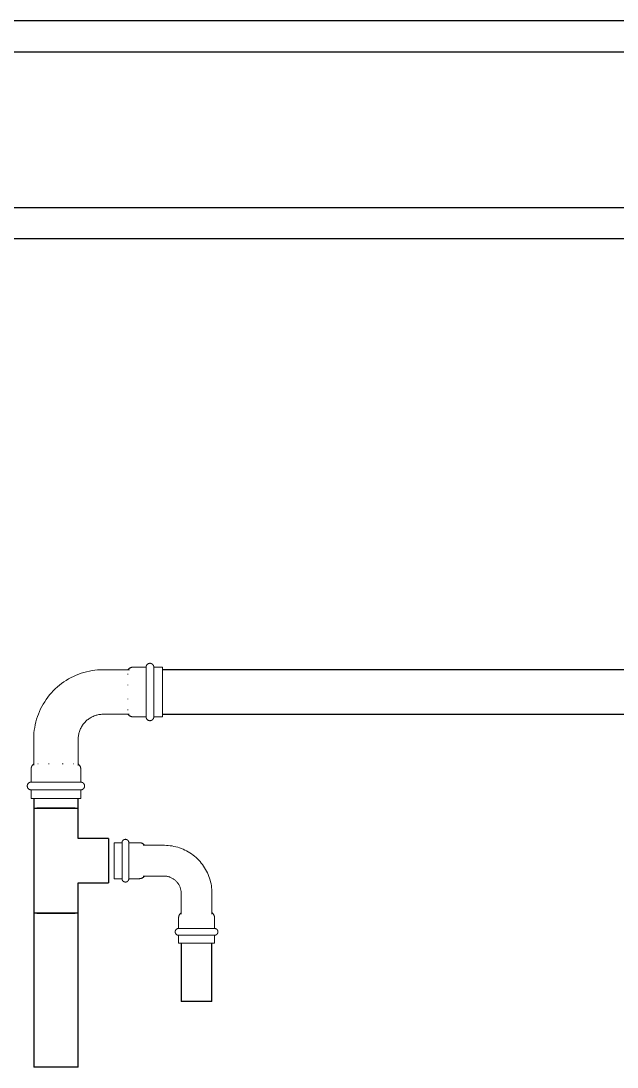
# Model space of a CAD drawing. Header units: inches. Extents: x -3327 to -1, y 8 to 1328.
# Drawn here: x -2644.64 to -2619.21, y 117 to 161.63 of the extents above; entities that cross this region are included whole.
import ezdxf

# ---------------------------------------------------------------- set-up
doc = ezdxf.new("R2010")
doc.units = ezdxf.units.IN
doc.header["$MEASUREMENT"] = 0
doc.layers.add('P-PIPE', color=3, linetype='Continuous', lineweight=9)
doc.layers.add('X - REF - FP', color=7, linetype='Continuous', true_color=0xb90000)

# ---------------------------------------------------------------- blocks, each defined once
blk = doc.blocks.new('Victaulic-VicPress316-Elbow 90-45deg Style P568_P571 - Standard-V1-SECOND LEVEL')
at = {"layer": 'P-PIPE'}
for p, q in [((-0.767, 3.52), (-0.767, 3.181)), ((0.766, 3.52), (-0.767, 3.52)), ((-0.767, 3.181), (0.766, 3.181)), ((0.766, 3.181), (0.766, 3.52)), ((-0.767, 2.89), (-0.767, 2.439)), ((-0.767, 2.89), (0.766, 2.89)), ((0.766, 2.439), (0.766, 2.89)), ((-0.658, 2.278), (-0.658, 1.393)), ((0.657, 1.393), (0.657, 2.278)), ((-3.181, 0.766), (-3.52, 0.766)), ((-3.52, 0.766), (-3.52, -0.767)), ((-3.181, -0.767), (-3.181, 0.766)), ((-2.439, 0.766), (-2.89, 0.766)), ((-2.89, -0.767), (-2.89, 0.766)), ((-1.393, 0.657), (-2.278, 0.657)), ((-3.52, -0.767), (-3.181, -0.767)), ((-2.89, -0.767), (-2.439, -0.767)), ((-2.278, -0.658), (-1.393, -0.658))]:
    blk.add_line(p, q, dxfattribs=at)
at = {"layer": 'P-PIPE', "flags": 128}
for points in [[(-0.767, 2.89), (-0.772, 2.891), (-0.778, 2.891), (-0.784, 2.892), (-0.79, 2.892), (-0.795, 2.893), (-0.801, 2.895), (-0.807, 2.896), (-0.812, 2.898), (-0.818, 2.9), (-0.823, 2.902), (-0.828, 2.904), (-0.834, 2.907), (-0.839, 2.91), (-0.844, 2.913), (-0.849, 2.916), (-0.853, 2.919), (-0.858, 2.923), (-0.862, 2.927), (-0.867, 2.931), (-0.871, 2.935), (-0.875, 2.939), (-0.879, 2.943), (-0.882, 2.948), (-0.886, 2.953), (-0.889, 2.957), (-0.892, 2.962), (-0.895, 2.967), (-0.897, 2.973), (-0.9, 2.978), (-0.902, 2.983), (-0.904, 2.989), (-0.906, 2.994), (-0.907, 3), (-0.909, 3.006), (-0.91, 3.011), (-0.911, 3.017), (-0.911, 3.023), (-0.912, 3.029), (-0.912, 3.034), (-0.912, 3.04), (-0.912, 3.046), (-0.911, 3.052), (-0.91, 3.058), (-0.909, 3.063), (-0.908, 3.069), (-0.907, 3.075), (-0.905, 3.08), (-0.903, 3.086), (-0.901, 3.091), (-0.899, 3.097), (-0.896, 3.102), (-0.894, 3.107), (-0.891, 3.112), (-0.887, 3.117), (-0.884, 3.122), (-0.881, 3.126), (-0.877, 3.131), (-0.873, 3.135), (-0.869, 3.139), (-0.865, 3.143), (-0.86, 3.147), (-0.856, 3.151), (-0.851, 3.154), (-0.846, 3.158), (-0.842, 3.161), (-0.836, 3.164), (-0.831, 3.166), (-0.826, 3.169), (-0.821, 3.171), (-0.815, 3.173), (-0.81, 3.175), (-0.804, 3.177), (-0.798, 3.178), (-0.793, 3.179), (-0.787, 3.18), (-0.781, 3.181), (-0.775, 3.181), (-0.77, 3.181), (-0.767, 3.181)], [(0.766, 3.181), (0.766, 3.181), (0.764, 3.181), (0.761, 3.181), (0.757, 3.181), (0.751, 3.181), (0.745, 3.181), (0.737, 3.181), (0.728, 3.181), (0.717, 3.181), (0.706, 3.181), (0.693, 3.181), (0.68, 3.181), (0.665, 3.181), (0.649, 3.181), (0.633, 3.181), (0.615, 3.181), (0.596, 3.181), (0.576, 3.181), (0.556, 3.181), (0.534, 3.181), (0.512, 3.181), (0.488, 3.181), (0.464, 3.181), (0.44, 3.181), (0.414, 3.181), (0.388, 3.181), (0.361, 3.181), (0.334, 3.181), (0.306, 3.181), (0.278, 3.181), (0.249, 3.181), (0.22, 3.181), (0.19, 3.181), (0.16, 3.181), (0.13, 3.181), (0.1, 3.181), (0.069, 3.181), (0.039, 3.181), (0.008, 3.181), (-0.022, 3.181), (-0.053, 3.181), (-0.084, 3.181), (-0.114, 3.181), (-0.144, 3.181), (-0.174, 3.181), (-0.204, 3.181), (-0.233, 3.181), (-0.262, 3.181), (-0.291, 3.181), (-0.319, 3.181), (-0.347, 3.181), (-0.374, 3.181), (-0.4, 3.181), (-0.426, 3.181), (-0.451, 3.181), (-0.476, 3.181), (-0.499, 3.181), (-0.522, 3.181), (-0.544, 3.181), (-0.565, 3.181), (-0.585, 3.181), (-0.605, 3.181), (-0.623, 3.181), (-0.64, 3.181), (-0.657, 3.181), (-0.672, 3.181), (-0.686, 3.181), (-0.699, 3.181), (-0.711, 3.181), (-0.722, 3.181), (-0.732, 3.181), (-0.74, 3.181), (-0.748, 3.181), (-0.754, 3.181), (-0.759, 3.181), (-0.763, 3.181), (-0.765, 3.181), (-0.766, 3.181), (-0.767, 3.181)], [(-0.767, 3.181), (-0.766, 3.181), (-0.764, 3.181), (-0.761, 3.181), (-0.757, 3.181), (-0.751, 3.181), (-0.745, 3.181), (-0.737, 3.181), (-0.728, 3.181)], [(0.722, 3.181), (0.732, 3.181), (0.74, 3.181), (0.748, 3.181), (0.754, 3.181), (0.759, 3.181), (0.763, 3.181), (0.765, 3.181), (0.766, 3.181), (0.766, 3.181)], [(0.766, 3.181), (0.772, 3.181), (0.778, 3.181), (0.784, 3.18), (0.79, 3.18), (0.795, 3.179), (0.801, 3.177), (0.807, 3.176), (0.812, 3.174), (0.818, 3.172), (0.823, 3.17), (0.828, 3.168), (0.834, 3.165), (0.839, 3.162), (0.844, 3.159), (0.849, 3.156), (0.853, 3.153), (0.858, 3.149), (0.862, 3.145), (0.867, 3.141), (0.871, 3.137), (0.875, 3.133), (0.879, 3.129), (0.882, 3.124), (0.886, 3.119), (0.889, 3.115), (0.892, 3.11), (0.895, 3.105), (0.897, 3.099), (0.9, 3.094), (0.902, 3.089), (0.904, 3.083), (0.906, 3.078), (0.907, 3.072), (0.909, 3.066), (0.91, 3.061), (0.911, 3.055), (0.911, 3.049), (0.912, 3.043), (0.912, 3.038), (0.912, 3.032), (0.912, 3.026), (0.911, 3.02), (0.91, 3.014), (0.909, 3.009), (0.908, 3.003), (0.907, 2.997), (0.905, 2.992), (0.903, 2.986), (0.901, 2.981), (0.899, 2.975), (0.896, 2.97), (0.894, 2.965), (0.891, 2.96), (0.887, 2.955), (0.884, 2.95), (0.881, 2.946), (0.877, 2.941), (0.873, 2.937), (0.869, 2.933), (0.865, 2.929), (0.86, 2.925), (0.856, 2.921), (0.851, 2.918), (0.846, 2.914), (0.842, 2.911), (0.836, 2.908), (0.831, 2.906), (0.826, 2.903), (0.821, 2.901), (0.815, 2.899), (0.81, 2.897), (0.804, 2.895), (0.798, 2.894), (0.793, 2.893), (0.787, 2.892), (0.781, 2.891), (0.775, 2.891), (0.77, 2.891), (0.766, 2.89)], [(-0.767, 2.89), (-0.766, 2.89), (-0.764, 2.89), (-0.761, 2.89), (-0.757, 2.89), (-0.751, 2.89), (-0.745, 2.89), (-0.737, 2.89), (-0.728, 2.89), (-0.717, 2.89), (-0.706, 2.89), (-0.693, 2.89), (-0.68, 2.89), (-0.665, 2.89), (-0.649, 2.89), (-0.633, 2.89), (-0.615, 2.89), (-0.596, 2.89), (-0.576, 2.89), (-0.556, 2.89), (-0.534, 2.89), (-0.512, 2.89), (-0.488, 2.89), (-0.464, 2.89), (-0.44, 2.89), (-0.414, 2.89), (-0.388, 2.89), (-0.361, 2.89), (-0.334, 2.89), (-0.306, 2.89), (-0.278, 2.89), (-0.249, 2.89), (-0.22, 2.89), (-0.19, 2.89), (-0.16, 2.89), (-0.13, 2.89), (-0.1, 2.89), (-0.069, 2.89), (-0.039, 2.89), (-0.008, 2.89), (0.022, 2.89), (0.053, 2.89), (0.084, 2.89), (0.114, 2.89), (0.144, 2.89), (0.174, 2.89), (0.204, 2.89), (0.233, 2.89), (0.262, 2.89), (0.291, 2.89), (0.319, 2.89), (0.347, 2.89), (0.374, 2.89), (0.4, 2.89), (0.426, 2.89), (0.451, 2.89), (0.476, 2.89), (0.499, 2.89), (0.522, 2.89), (0.544, 2.89), (0.565, 2.89), (0.585, 2.89), (0.605, 2.89), (0.623, 2.89), (0.64, 2.89), (0.657, 2.89), (0.672, 2.89), (0.686, 2.89), (0.699, 2.89), (0.711, 2.89), (0.722, 2.89), (0.732, 2.89), (0.74, 2.89), (0.748, 2.89), (0.754, 2.89), (0.759, 2.89), (0.763, 2.89), (0.765, 2.89), (0.766, 2.89), (0.766, 2.89)], [(-0.722, 2.89), (-0.732, 2.89), (-0.74, 2.89), (-0.748, 2.89), (-0.754, 2.89), (-0.759, 2.89), (-0.763, 2.89), (-0.765, 2.89), (-0.766, 2.89), (-0.767, 2.89)], [(0.766, 2.89), (0.766, 2.89), (0.764, 2.89), (0.761, 2.89), (0.757, 2.89), (0.751, 2.89), (0.745, 2.89), (0.737, 2.89), (0.728, 2.89)], [(-0.658, 2.221), (-0.666, 2.228), (-0.674, 2.235), (-0.682, 2.242), (-0.69, 2.25), (-0.698, 2.258), (-0.705, 2.266), (-0.711, 2.275), (-0.718, 2.283), (-0.724, 2.293), (-0.729, 2.302), (-0.735, 2.311), (-0.74, 2.321), (-0.744, 2.331), (-0.748, 2.341), (-0.752, 2.351), (-0.755, 2.362), (-0.758, 2.372), (-0.761, 2.383), (-0.763, 2.394), (-0.764, 2.404), (-0.765, 2.415), (-0.766, 2.426), (-0.767, 2.437), (-0.767, 2.439)], [(0.766, 2.439), (0.766, 2.428), (0.766, 2.417), (0.765, 2.406), (0.763, 2.396), (0.761, 2.385), (0.759, 2.374), (0.756, 2.364), (0.753, 2.353), (0.749, 2.343), (0.745, 2.333), (0.741, 2.323), (0.736, 2.313), (0.73, 2.304), (0.725, 2.294), (0.719, 2.285), (0.713, 2.276), (0.706, 2.268), (0.699, 2.259), (0.692, 2.251), (0.684, 2.244), (0.676, 2.236), (0.668, 2.229), (0.659, 2.222), (0.657, 2.221)], [(-0.658, 1.393), (-0.658, 1.364), (-0.66, 1.334), (-0.663, 1.305), (-0.667, 1.276), (-0.672, 1.247), (-0.679, 1.218), (-0.686, 1.19), (-0.695, 1.162), (-0.705, 1.134), (-0.716, 1.107), (-0.728, 1.08), (-0.741, 1.053), (-0.755, 1.028), (-0.77, 1.002), (-0.786, 0.978), (-0.803, 0.954), (-0.821, 0.931), (-0.84, 0.908), (-0.86, 0.886), (-0.881, 0.865), (-0.902, 0.845), (-0.924, 0.826), (-0.947, 0.808), (-0.971, 0.79), (-0.996, 0.774), (-1.021, 0.759), (-1.046, 0.744), (-1.073, 0.731), (-1.099, 0.719), (-1.126, 0.707), (-1.154, 0.697), (-1.182, 0.688), (-1.21, 0.681), (-1.239, 0.674), (-1.268, 0.668), (-1.297, 0.664), (-1.326, 0.661), (-1.356, 0.658), (-1.385, 0.658), (-1.393, 0.657)], [(-1.393, -0.658), (-1.311, -0.656), (-1.229, -0.651), (-1.148, -0.643), (-1.066, -0.631), (-0.986, -0.617), (-0.906, -0.599), (-0.826, -0.578), (-0.748, -0.553), (-0.671, -0.526), (-0.594, -0.496), (-0.52, -0.462), (-0.446, -0.426), (-0.374, -0.386), (-0.304, -0.344), (-0.235, -0.299), (-0.168, -0.252), (-0.104, -0.201), (-0.041, -0.149), (0.02, -0.093), (0.078, -0.036), (0.134, 0.024), (0.187, 0.087), (0.238, 0.151), (0.287, 0.217), (0.332, 0.285), (0.375, 0.355), (0.415, 0.427), (0.453, 0.5), (0.487, 0.574), (0.518, 0.65), (0.546, 0.727), (0.571, 0.805), (0.593, 0.884), (0.612, 0.964), (0.628, 1.044), (0.64, 1.126), (0.649, 1.207), (0.655, 1.289), (0.657, 1.371), (0.657, 1.393)], [(-3.181, 0.766), (-3.181, 0.772), (-3.181, 0.778), (-3.18, 0.784), (-3.18, 0.79), (-3.179, 0.795), (-3.177, 0.801), (-3.176, 0.807), (-3.174, 0.812), (-3.172, 0.818), (-3.17, 0.823), (-3.168, 0.828), (-3.165, 0.834), (-3.162, 0.839), (-3.159, 0.844), (-3.156, 0.849), (-3.153, 0.853), (-3.149, 0.858), (-3.145, 0.862), (-3.141, 0.867), (-3.137, 0.871), (-3.133, 0.875), (-3.129, 0.879), (-3.124, 0.882), (-3.119, 0.886), (-3.115, 0.889), (-3.11, 0.892), (-3.105, 0.895), (-3.099, 0.897), (-3.094, 0.9), (-3.089, 0.902), (-3.083, 0.904), (-3.078, 0.906), (-3.072, 0.907), (-3.066, 0.909), (-3.061, 0.91), (-3.055, 0.911), (-3.049, 0.911), (-3.043, 0.912), (-3.038, 0.912), (-3.032, 0.912), (-3.026, 0.912), (-3.02, 0.911), (-3.014, 0.91), (-3.009, 0.909), (-3.003, 0.908), (-2.997, 0.907), (-2.992, 0.905), (-2.986, 0.903), (-2.981, 0.901), (-2.975, 0.899), (-2.97, 0.896), (-2.965, 0.894), (-2.96, 0.891), (-2.955, 0.887), (-2.95, 0.884), (-2.946, 0.881), (-2.941, 0.877), (-2.937, 0.873), (-2.933, 0.869), (-2.929, 0.865), (-2.925, 0.86), (-2.921, 0.856), (-2.918, 0.851), (-2.914, 0.846), (-2.911, 0.842), (-2.908, 0.836), (-2.906, 0.831), (-2.903, 0.826), (-2.901, 0.821), (-2.899, 0.815), (-2.897, 0.81), (-2.895, 0.804), (-2.894, 0.798), (-2.893, 0.793), (-2.892, 0.787), (-2.891, 0.781), (-2.891, 0.775), (-2.891, 0.77), (-2.89, 0.766)], [(-3.181, 0.766), (-3.181, 0.766), (-3.181, 0.764), (-3.181, 0.761), (-3.181, 0.757), (-3.181, 0.751), (-3.181, 0.745), (-3.181, 0.737), (-3.181, 0.728), (-3.181, 0.717), (-3.181, 0.706), (-3.181, 0.693), (-3.181, 0.68), (-3.181, 0.665), (-3.181, 0.649), (-3.181, 0.633), (-3.181, 0.615), (-3.181, 0.596), (-3.181, 0.576), (-3.181, 0.556), (-3.181, 0.534), (-3.181, 0.512), (-3.181, 0.488), (-3.181, 0.464), (-3.181, 0.44), (-3.181, 0.414), (-3.181, 0.388), (-3.181, 0.361), (-3.181, 0.334), (-3.181, 0.306), (-3.181, 0.278), (-3.181, 0.249), (-3.181, 0.22), (-3.181, 0.19), (-3.181, 0.16), (-3.181, 0.13), (-3.181, 0.1), (-3.181, 0.069), (-3.181, 0.039), (-3.181, 0.008), (-3.181, -0.022), (-3.181, -0.053), (-3.181, -0.084), (-3.181, -0.114), (-3.181, -0.144), (-3.181, -0.174), (-3.181, -0.204), (-3.181, -0.233), (-3.181, -0.262), (-3.181, -0.291), (-3.181, -0.319), (-3.181, -0.347), (-3.181, -0.374), (-3.181, -0.4), (-3.181, -0.426), (-3.181, -0.451), (-3.181, -0.476), (-3.181, -0.499), (-3.181, -0.522), (-3.181, -0.544), (-3.181, -0.565), (-3.181, -0.585), (-3.181, -0.605), (-3.181, -0.623), (-3.181, -0.64), (-3.181, -0.657), (-3.181, -0.672), (-3.181, -0.686), (-3.181, -0.699), (-3.181, -0.711), (-3.181, -0.722), (-3.181, -0.732), (-3.181, -0.74), (-3.181, -0.748), (-3.181, -0.754), (-3.181, -0.759), (-3.181, -0.763), (-3.181, -0.765), (-3.181, -0.766), (-3.181, -0.767)], [(-3.181, 0.722), (-3.181, 0.732), (-3.181, 0.74), (-3.181, 0.748), (-3.181, 0.754), (-3.181, 0.759), (-3.181, 0.763), (-3.181, 0.765), (-3.181, 0.766), (-3.181, 0.766)], [(-2.89, -0.767), (-2.89, -0.766), (-2.89, -0.764), (-2.89, -0.761), (-2.89, -0.757), (-2.89, -0.751), (-2.89, -0.745), (-2.89, -0.737), (-2.89, -0.728), (-2.89, -0.717), (-2.89, -0.706), (-2.89, -0.693), (-2.89, -0.68), (-2.89, -0.665), (-2.89, -0.649), (-2.89, -0.633), (-2.89, -0.615), (-2.89, -0.596), (-2.89, -0.576), (-2.89, -0.556), (-2.89, -0.534), (-2.89, -0.512), (-2.89, -0.488), (-2.89, -0.464), (-2.89, -0.44), (-2.89, -0.414), (-2.89, -0.388), (-2.89, -0.361), (-2.89, -0.334), (-2.89, -0.306), (-2.89, -0.278), (-2.89, -0.249), (-2.89, -0.22), (-2.89, -0.19), (-2.89, -0.16), (-2.89, -0.13), (-2.89, -0.1), (-2.89, -0.069), (-2.89, -0.039), (-2.89, -0.008), (-2.89, 0.022), (-2.89, 0.053), (-2.89, 0.084), (-2.89, 0.114), (-2.89, 0.144), (-2.89, 0.174), (-2.89, 0.204), (-2.89, 0.233), (-2.89, 0.262), (-2.89, 0.291), (-2.89, 0.319), (-2.89, 0.347), (-2.89, 0.374), (-2.89, 0.4), (-2.89, 0.426), (-2.89, 0.451), (-2.89, 0.476), (-2.89, 0.499), (-2.89, 0.522), (-2.89, 0.544), (-2.89, 0.565), (-2.89, 0.585), (-2.89, 0.605), (-2.89, 0.623), (-2.89, 0.64), (-2.89, 0.657), (-2.89, 0.672), (-2.89, 0.686), (-2.89, 0.699), (-2.89, 0.711), (-2.89, 0.722), (-2.89, 0.732), (-2.89, 0.74), (-2.89, 0.748), (-2.89, 0.754), (-2.89, 0.759), (-2.89, 0.763), (-2.89, 0.765), (-2.89, 0.766), (-2.89, 0.766)], [(-2.89, 0.766), (-2.89, 0.766), (-2.89, 0.764), (-2.89, 0.761), (-2.89, 0.757), (-2.89, 0.751), (-2.89, 0.745), (-2.89, 0.737), (-2.89, 0.728)], [(-2.439, 0.766), (-2.428, 0.766), (-2.417, 0.766), (-2.406, 0.765), (-2.396, 0.763), (-2.385, 0.761), (-2.374, 0.759), (-2.364, 0.756), (-2.353, 0.753), (-2.343, 0.749), (-2.333, 0.745), (-2.323, 0.741), (-2.313, 0.736), (-2.304, 0.73), (-2.294, 0.725), (-2.285, 0.719), (-2.276, 0.713), (-2.268, 0.706), (-2.259, 0.699), (-2.251, 0.692), (-2.244, 0.684), (-2.236, 0.676), (-2.229, 0.668), (-2.222, 0.659), (-2.221, 0.657)], [(-3.181, -0.767), (-3.181, -0.766), (-3.181, -0.764), (-3.181, -0.761), (-3.181, -0.757), (-3.181, -0.751), (-3.181, -0.745), (-3.181, -0.737), (-3.181, -0.728)], [(-2.89, -0.767), (-2.891, -0.772), (-2.891, -0.778), (-2.892, -0.784), (-2.892, -0.79), (-2.893, -0.795), (-2.895, -0.801), (-2.896, -0.807), (-2.898, -0.812), (-2.9, -0.818), (-2.902, -0.823), (-2.904, -0.828), (-2.907, -0.834), (-2.91, -0.839), (-2.913, -0.844), (-2.916, -0.849), (-2.919, -0.853), (-2.923, -0.858), (-2.927, -0.862), (-2.931, -0.867), (-2.935, -0.871), (-2.939, -0.875), (-2.943, -0.879), (-2.948, -0.882), (-2.953, -0.886), (-2.957, -0.889), (-2.962, -0.892), (-2.967, -0.895), (-2.973, -0.897), (-2.978, -0.9), (-2.983, -0.902), (-2.989, -0.904), (-2.994, -0.906), (-3, -0.907), (-3.006, -0.909), (-3.011, -0.91), (-3.017, -0.911), (-3.023, -0.911), (-3.029, -0.912), (-3.034, -0.912), (-3.04, -0.912), (-3.046, -0.912), (-3.052, -0.911), (-3.058, -0.91), (-3.063, -0.909), (-3.069, -0.908), (-3.075, -0.907), (-3.08, -0.905), (-3.086, -0.903), (-3.091, -0.901), (-3.097, -0.899), (-3.102, -0.896), (-3.107, -0.894), (-3.112, -0.891), (-3.117, -0.887), (-3.122, -0.884), (-3.126, -0.881), (-3.131, -0.877), (-3.135, -0.873), (-3.139, -0.869), (-3.143, -0.865), (-3.147, -0.86), (-3.151, -0.856), (-3.154, -0.851), (-3.158, -0.846), (-3.161, -0.842), (-3.164, -0.836), (-3.166, -0.831), (-3.169, -0.826), (-3.171, -0.821), (-3.173, -0.815), (-3.175, -0.81), (-3.177, -0.804), (-3.178, -0.798), (-3.179, -0.793), (-3.18, -0.787), (-3.181, -0.781), (-3.181, -0.775), (-3.181, -0.77), (-3.181, -0.767)], [(-2.89, -0.722), (-2.89, -0.732), (-2.89, -0.74), (-2.89, -0.748), (-2.89, -0.754), (-2.89, -0.759), (-2.89, -0.763), (-2.89, -0.765), (-2.89, -0.766), (-2.89, -0.767)], [(-2.221, -0.658), (-2.228, -0.666), (-2.235, -0.674), (-2.242, -0.682), (-2.25, -0.69), (-2.258, -0.698), (-2.266, -0.705), (-2.275, -0.711), (-2.283, -0.718), (-2.293, -0.724), (-2.302, -0.729), (-2.311, -0.735), (-2.321, -0.74), (-2.331, -0.744), (-2.341, -0.748), (-2.351, -0.752), (-2.362, -0.755), (-2.372, -0.758), (-2.383, -0.761), (-2.394, -0.763), (-2.404, -0.764), (-2.415, -0.765), (-2.426, -0.766), (-2.437, -0.767), (-2.439, -0.767)]]:
    blk.add_lwpolyline(points, dxfattribs=at)
blk = doc.blocks.new('Victaulic-VicPress316-Elbow 90-45deg Style P568_P571 - Standard-V19-SECOND LEVEL')
at = {"layer": 'P-PIPE'}
for p, q in [((-1.059, 4.55), (-1.059, 4.174)), ((1.059, 4.55), (-1.059, 4.55)), ((1.059, 4.174), (1.059, 4.55)), ((-1.059, 4.174), (1.059, 4.174)), ((-1.059, 3.845), (-1.059, 3.289)), ((-1.059, 3.845), (1.059, 3.845)), ((1.059, 3.289), (1.059, 3.845)), ((-0.95, 3.136), (-0.95, 2.015)), ((-0.769, 3.071), (-0.753, 3.071)), ((-0.312, 3.071), (-0.268, 3.071)), ((0.294, 3.071), (0.312, 3.071)), ((0.753, 3.071), (0.769, 3.071)), ((0.95, 2.015), (0.95, 3.119)), ((-4.174, 1.059), (-4.55, 1.059)), ((-4.55, 1.059), (-4.55, -1.059)), ((-4.174, -1.059), (-4.174, 1.059)), ((-3.289, 1.059), (-3.845, 1.059)), ((-3.845, -1.059), (-3.845, 1.059)), ((-2.015, 0.95), (-3.119, 0.95)), ((-3.071, 0.753), (-3.071, 0.769)), ((-3.071, 0.294), (-3.071, 0.312)), ((-3.071, -0.312), (-3.071, -0.294)), ((-3.071, -0.769), (-3.071, -0.753)), ((-4.55, -1.059), (-4.174, -1.059)), ((-3.845, -1.059), (-3.289, -1.059)), ((-3.136, -0.95), (-2.015, -0.95))]:
    blk.add_line(p, q, dxfattribs=at)
at = {"layer": 'P-PIPE', "flags": 128}
for points in [[(-1.059, 3.845), (-1.066, 3.846), (-1.072, 3.846), (-1.079, 3.847), (-1.085, 3.848), (-1.092, 3.849), (-1.098, 3.85), (-1.104, 3.852), (-1.111, 3.854), (-1.117, 3.856), (-1.123, 3.858), (-1.129, 3.861), (-1.135, 3.864), (-1.141, 3.867), (-1.146, 3.871), (-1.152, 3.874), (-1.157, 3.878), (-1.162, 3.882), (-1.167, 3.886), (-1.172, 3.891), (-1.177, 3.895), (-1.181, 3.9), (-1.186, 3.905), (-1.19, 3.91), (-1.194, 3.916), (-1.197, 3.921), (-1.201, 3.927), (-1.204, 3.932), (-1.207, 3.938), (-1.21, 3.944), (-1.212, 3.95), (-1.215, 3.957), (-1.217, 3.963), (-1.218, 3.969), (-1.22, 3.976), (-1.221, 3.982), (-1.222, 3.989), (-1.223, 3.995), (-1.223, 4.002), (-1.223, 4.008), (-1.223, 4.015), (-1.223, 4.021), (-1.223, 4.028), (-1.222, 4.034), (-1.221, 4.041), (-1.219, 4.047), (-1.218, 4.054), (-1.216, 4.06), (-1.214, 4.066), (-1.211, 4.072), (-1.209, 4.078), (-1.206, 4.084), (-1.203, 4.09), (-1.199, 4.096), (-1.196, 4.101), (-1.192, 4.107), (-1.188, 4.112), (-1.184, 4.117), (-1.179, 4.122), (-1.175, 4.127), (-1.17, 4.131), (-1.165, 4.136), (-1.16, 4.14), (-1.155, 4.144), (-1.149, 4.147), (-1.144, 4.151), (-1.138, 4.154), (-1.132, 4.157), (-1.126, 4.16), (-1.12, 4.163), (-1.114, 4.165), (-1.108, 4.167), (-1.102, 4.169), (-1.095, 4.17), (-1.089, 4.172), (-1.082, 4.173), (-1.076, 4.174), (-1.069, 4.174), (-1.063, 4.174), (-1.059, 4.174)], [(1.059, 4.174), (1.058, 4.174), (1.056, 4.174), (1.051, 4.174), (1.045, 4.174), (1.038, 4.174), (1.029, 4.174), (1.018, 4.174), (1.005, 4.174), (0.991, 4.174), (0.975, 4.174), (0.958, 4.174), (0.939, 4.174), (0.919, 4.174), (0.897, 4.174), (0.874, 4.174), (0.849, 4.174), (0.823, 4.174), (0.796, 4.174), (0.768, 4.174), (0.738, 4.174), (0.707, 4.174), (0.675, 4.174), (0.642, 4.174), (0.607, 4.174), (0.572, 4.174), (0.536, 4.174), (0.499, 4.174), (0.461, 4.174), (0.423, 4.174), (0.384, 4.174), (0.344, 4.174), (0.304, 4.174), (0.263, 4.174), (0.222, 4.174), (0.18, 4.174), (0.138, 4.174), (0.096, 4.174), (0.054, 4.174), (0.011, 4.174), (-0.031, 4.174), (-0.073, 4.174), (-0.115, 4.174), (-0.157, 4.174), (-0.199, 4.174), (-0.241, 4.174), (-0.282, 4.174), (-0.322, 4.174), (-0.362, 4.174), (-0.402, 4.174), (-0.441, 4.174), (-0.479, 4.174), (-0.516, 4.174), (-0.553, 4.174), (-0.588, 4.174), (-0.623, 4.174), (-0.657, 4.174), (-0.69, 4.174), (-0.721, 4.174), (-0.752, 4.174), (-0.781, 4.174), (-0.809, 4.174), (-0.836, 4.174), (-0.861, 4.174), (-0.885, 4.174), (-0.907, 4.174), (-0.929, 4.174), (-0.948, 4.174), (-0.966, 4.174), (-0.983, 4.174), (-0.998, 4.174), (-1.011, 4.174), (-1.023, 4.174), (-1.033, 4.174), (-1.042, 4.174), (-1.048, 4.174), (-1.054, 4.174), (-1.057, 4.174), (-1.059, 4.174), (-1.059, 4.174)], [(-1.059, 4.174), (-1.058, 4.174), (-1.056, 4.174), (-1.051, 4.174), (-1.045, 4.174), (-1.038, 4.174), (-1.029, 4.174), (-1.018, 4.174)], [(1.023, 4.174), (1.033, 4.174), (1.042, 4.174), (1.048, 4.174), (1.054, 4.174), (1.057, 4.174), (1.059, 4.174), (1.059, 4.174)], [(1.059, 4.174), (1.066, 4.174), (1.072, 4.174), (1.079, 4.173), (1.085, 4.172), (1.092, 4.171), (1.098, 4.17), (1.104, 4.168), (1.111, 4.166), (1.117, 4.164), (1.123, 4.162), (1.129, 4.159), (1.135, 4.156), (1.141, 4.153), (1.146, 4.149), (1.152, 4.146), (1.157, 4.142), (1.162, 4.138), (1.167, 4.134), (1.172, 4.129), (1.177, 4.125), (1.181, 4.12), (1.186, 4.115), (1.19, 4.11), (1.194, 4.104), (1.197, 4.099), (1.201, 4.093), (1.204, 4.088), (1.207, 4.082), (1.21, 4.076), (1.212, 4.07), (1.215, 4.063), (1.217, 4.057), (1.218, 4.051), (1.22, 4.044), (1.221, 4.038), (1.222, 4.031), (1.223, 4.025), (1.223, 4.018), (1.223, 4.012), (1.223, 4.005), (1.223, 3.999), (1.223, 3.992), (1.222, 3.986), (1.221, 3.979), (1.219, 3.973), (1.218, 3.966), (1.216, 3.96), (1.214, 3.954), (1.211, 3.948), (1.209, 3.942), (1.206, 3.936), (1.203, 3.93), (1.199, 3.924), (1.196, 3.919), (1.192, 3.913), (1.188, 3.908), (1.184, 3.903), (1.179, 3.898), (1.175, 3.893), (1.17, 3.889), (1.165, 3.884), (1.16, 3.88), (1.155, 3.876), (1.149, 3.873), (1.144, 3.869), (1.138, 3.866), (1.132, 3.863), (1.126, 3.86), (1.12, 3.857), (1.114, 3.855), (1.108, 3.853), (1.102, 3.851), (1.095, 3.85), (1.089, 3.848), (1.082, 3.847), (1.076, 3.846), (1.069, 3.846), (1.063, 3.846), (1.059, 3.845)], [(-1.059, 3.845), (-1.058, 3.845), (-1.056, 3.845), (-1.051, 3.845), (-1.045, 3.845), (-1.038, 3.845), (-1.029, 3.845), (-1.018, 3.845), (-1.005, 3.845), (-0.991, 3.845), (-0.975, 3.845), (-0.958, 3.845), (-0.939, 3.845), (-0.919, 3.845), (-0.897, 3.845), (-0.874, 3.845), (-0.849, 3.845), (-0.823, 3.845), (-0.796, 3.845), (-0.768, 3.845), (-0.738, 3.845), (-0.707, 3.845), (-0.675, 3.845), (-0.642, 3.845), (-0.607, 3.845), (-0.572, 3.845), (-0.536, 3.845), (-0.499, 3.845), (-0.461, 3.845), (-0.423, 3.845), (-0.384, 3.845), (-0.344, 3.845), (-0.304, 3.845), (-0.263, 3.845), (-0.222, 3.845), (-0.18, 3.845), (-0.138, 3.845), (-0.096, 3.845), (-0.054, 3.845), (-0.011, 3.845), (0.031, 3.845), (0.073, 3.845), (0.115, 3.845), (0.157, 3.845), (0.199, 3.845), (0.241, 3.845), (0.282, 3.845), (0.322, 3.845), (0.362, 3.845), (0.402, 3.845), (0.441, 3.845), (0.479, 3.845), (0.516, 3.845), (0.553, 3.845), (0.588, 3.845), (0.623, 3.845), (0.657, 3.845), (0.69, 3.845), (0.721, 3.845), (0.752, 3.845), (0.781, 3.845), (0.809, 3.845), (0.836, 3.845), (0.861, 3.845), (0.885, 3.845), (0.907, 3.845), (0.929, 3.845), (0.948, 3.845), (0.966, 3.845), (0.983, 3.845), (0.998, 3.845), (1.011, 3.845), (1.023, 3.845), (1.033, 3.845), (1.042, 3.845), (1.048, 3.845), (1.054, 3.845), (1.057, 3.845), (1.059, 3.845), (1.059, 3.845)], [(-1.023, 3.845), (-1.033, 3.845), (-1.042, 3.845), (-1.048, 3.845), (-1.054, 3.845), (-1.057, 3.845), (-1.059, 3.845), (-1.059, 3.845)], [(1.059, 3.845), (1.058, 3.845), (1.056, 3.845), (1.051, 3.845), (1.045, 3.845), (1.038, 3.845), (1.029, 3.845), (1.018, 3.845)], [(-0.95, 3.071), (-0.959, 3.078), (-0.967, 3.085), (-0.975, 3.092), (-0.983, 3.1), (-0.99, 3.108), (-0.997, 3.116), (-1.004, 3.125), (-1.01, 3.133), (-1.016, 3.143), (-1.022, 3.152), (-1.027, 3.161), (-1.032, 3.171), (-1.037, 3.181), (-1.041, 3.191), (-1.045, 3.201), (-1.048, 3.212), (-1.051, 3.222), (-1.053, 3.233), (-1.055, 3.244), (-1.057, 3.254), (-1.058, 3.265), (-1.059, 3.276), (-1.059, 3.287), (-1.059, 3.289)], [(1.059, 3.289), (1.059, 3.278), (1.058, 3.267), (1.057, 3.256), (1.056, 3.246), (1.054, 3.235), (1.051, 3.224), (1.048, 3.214), (1.045, 3.203), (1.042, 3.193), (1.037, 3.183), (1.033, 3.173), (1.028, 3.163), (1.023, 3.154), (1.017, 3.144), (1.011, 3.135), (1.005, 3.126), (0.998, 3.118), (0.991, 3.109), (0.984, 3.101), (0.976, 3.094), (0.968, 3.086), (0.96, 3.079), (0.952, 3.072), (0.95, 3.071)], [(-0.95, 2.015), (-0.951, 1.973), (-0.953, 1.93), (-0.958, 1.888), (-0.964, 1.846), (-0.971, 1.804), (-0.981, 1.762), (-0.991, 1.721), (-1.004, 1.68), (-1.018, 1.64), (-1.034, 1.6), (-1.051, 1.562), (-1.07, 1.523), (-1.091, 1.486), (-1.113, 1.449), (-1.136, 1.414), (-1.161, 1.379), (-1.187, 1.345), (-1.214, 1.313), (-1.243, 1.281), (-1.273, 1.251), (-1.304, 1.222), (-1.337, 1.194), (-1.37, 1.168), (-1.404, 1.143), (-1.44, 1.119), (-1.476, 1.097), (-1.513, 1.076), (-1.551, 1.056), (-1.59, 1.039), (-1.629, 1.022), (-1.669, 1.008), (-1.71, 0.995), (-1.751, 0.983), (-1.792, 0.974), (-1.834, 0.965), (-1.876, 0.959), (-1.919, 0.954), (-1.961, 0.951), (-2.004, 0.95), (-2.015, 0.95)], [(-2.015, -0.95), (-1.897, -0.948), (-1.778, -0.941), (-1.66, -0.929), (-1.543, -0.912), (-1.426, -0.891), (-1.31, -0.865), (-1.196, -0.835), (-1.082, -0.799), (-0.971, -0.76), (-0.861, -0.716), (-0.752, -0.668), (-0.646, -0.615), (-0.542, -0.558), (-0.44, -0.497), (-0.341, -0.432), (-0.244, -0.363), (-0.151, -0.29), (-0.06, -0.214), (0.028, -0.134), (0.112, -0.051), (0.193, 0.036), (0.27, 0.126), (0.344, 0.219), (0.414, 0.315), (0.48, 0.413), (0.542, 0.514), (0.6, 0.618), (0.654, 0.723), (0.703, 0.831), (0.748, 0.941), (0.789, 1.052), (0.826, 1.165), (0.857, 1.279), (0.884, 1.395), (0.907, 1.511), (0.925, 1.629), (0.938, 1.746), (0.946, 1.865), (0.95, 1.983), (0.95, 2.015)], [(-4.174, 1.059), (-4.174, 1.066), (-4.174, 1.072), (-4.173, 1.079), (-4.172, 1.085), (-4.171, 1.092), (-4.17, 1.098), (-4.168, 1.104), (-4.166, 1.111), (-4.164, 1.117), (-4.162, 1.123), (-4.159, 1.129), (-4.156, 1.135), (-4.153, 1.141), (-4.149, 1.146), (-4.146, 1.152), (-4.142, 1.157), (-4.138, 1.162), (-4.134, 1.167), (-4.129, 1.172), (-4.125, 1.177), (-4.12, 1.181), (-4.115, 1.186), (-4.11, 1.19), (-4.104, 1.194), (-4.099, 1.197), (-4.093, 1.201), (-4.088, 1.204), (-4.082, 1.207), (-4.076, 1.21), (-4.07, 1.212), (-4.063, 1.215), (-4.057, 1.217), (-4.051, 1.218), (-4.044, 1.22), (-4.038, 1.221), (-4.031, 1.222), (-4.025, 1.223), (-4.018, 1.223), (-4.012, 1.223), (-4.005, 1.223), (-3.999, 1.223), (-3.992, 1.223), (-3.986, 1.222), (-3.979, 1.221), (-3.973, 1.219), (-3.966, 1.218), (-3.96, 1.216), (-3.954, 1.214), (-3.948, 1.211), (-3.942, 1.209), (-3.936, 1.206), (-3.93, 1.203), (-3.924, 1.199), (-3.919, 1.196), (-3.913, 1.192), (-3.908, 1.188), (-3.903, 1.184), (-3.898, 1.179), (-3.893, 1.175), (-3.889, 1.17), (-3.884, 1.165), (-3.88, 1.16), (-3.876, 1.155), (-3.873, 1.149), (-3.869, 1.144), (-3.866, 1.138), (-3.863, 1.132), (-3.86, 1.126), (-3.857, 1.12), (-3.855, 1.114), (-3.853, 1.108), (-3.851, 1.102), (-3.85, 1.095), (-3.848, 1.089), (-3.847, 1.082), (-3.846, 1.076), (-3.846, 1.069), (-3.846, 1.063), (-3.845, 1.059)], [(-4.174, 1.059), (-4.174, 1.058), (-4.174, 1.056), (-4.174, 1.051), (-4.174, 1.045), (-4.174, 1.038), (-4.174, 1.029), (-4.174, 1.018), (-4.174, 1.005), (-4.174, 0.991), (-4.174, 0.975), (-4.174, 0.958), (-4.174, 0.939), (-4.174, 0.919), (-4.174, 0.897), (-4.174, 0.874), (-4.174, 0.849), (-4.174, 0.823), (-4.174, 0.796), (-4.174, 0.768), (-4.174, 0.738), (-4.174, 0.707), (-4.174, 0.675), (-4.174, 0.642), (-4.174, 0.607), (-4.174, 0.572), (-4.174, 0.536), (-4.174, 0.499), (-4.174, 0.461), (-4.174, 0.423), (-4.174, 0.384), (-4.174, 0.344), (-4.174, 0.304), (-4.174, 0.263), (-4.174, 0.222), (-4.174, 0.18), (-4.174, 0.138), (-4.174, 0.096), (-4.174, 0.054), (-4.174, 0.011), (-4.174, -0.031), (-4.174, -0.073), (-4.174, -0.115), (-4.174, -0.157), (-4.174, -0.199), (-4.174, -0.241), (-4.174, -0.282), (-4.174, -0.322), (-4.174, -0.362), (-4.174, -0.402), (-4.174, -0.441), (-4.174, -0.479), (-4.174, -0.516), (-4.174, -0.553), (-4.174, -0.588), (-4.174, -0.623), (-4.174, -0.657), (-4.174, -0.69), (-4.174, -0.721), (-4.174, -0.752), (-4.174, -0.781), (-4.174, -0.809), (-4.174, -0.836), (-4.174, -0.861), (-4.174, -0.885), (-4.174, -0.907), (-4.174, -0.929), (-4.174, -0.948), (-4.174, -0.966), (-4.174, -0.983), (-4.174, -0.998), (-4.174, -1.011), (-4.174, -1.023), (-4.174, -1.033), (-4.174, -1.042), (-4.174, -1.048), (-4.174, -1.054), (-4.174, -1.057), (-4.174, -1.059), (-4.174, -1.059)], [(-4.174, 1.023), (-4.174, 1.033), (-4.174, 1.042), (-4.174, 1.048), (-4.174, 1.054), (-4.174, 1.057), (-4.174, 1.059), (-4.174, 1.059)], [(-3.845, -1.059), (-3.845, -1.058), (-3.845, -1.056), (-3.845, -1.051), (-3.845, -1.045), (-3.845, -1.038), (-3.845, -1.029), (-3.845, -1.018), (-3.845, -1.005), (-3.845, -0.991), (-3.845, -0.975), (-3.845, -0.958), (-3.845, -0.939), (-3.845, -0.919), (-3.845, -0.897), (-3.845, -0.874), (-3.845, -0.849), (-3.845, -0.823), (-3.845, -0.796), (-3.845, -0.768), (-3.845, -0.738), (-3.845, -0.707), (-3.845, -0.675), (-3.845, -0.642), (-3.845, -0.607), (-3.845, -0.572), (-3.845, -0.536), (-3.845, -0.499), (-3.845, -0.461), (-3.845, -0.423), (-3.845, -0.384), (-3.845, -0.344), (-3.845, -0.304), (-3.845, -0.263), (-3.845, -0.222), (-3.845, -0.18), (-3.845, -0.138), (-3.845, -0.096), (-3.845, -0.054), (-3.845, -0.011), (-3.845, 0.031), (-3.845, 0.073), (-3.845, 0.115), (-3.845, 0.157), (-3.845, 0.199), (-3.845, 0.241), (-3.845, 0.282), (-3.845, 0.322), (-3.845, 0.362), (-3.845, 0.402), (-3.845, 0.441), (-3.845, 0.479), (-3.845, 0.516), (-3.845, 0.553), (-3.845, 0.588), (-3.845, 0.623), (-3.845, 0.657), (-3.845, 0.69), (-3.845, 0.721), (-3.845, 0.752), (-3.845, 0.781), (-3.845, 0.809), (-3.845, 0.836), (-3.845, 0.861), (-3.845, 0.885), (-3.845, 0.907), (-3.845, 0.929), (-3.845, 0.948), (-3.845, 0.966), (-3.845, 0.983), (-3.845, 0.998), (-3.845, 1.011), (-3.845, 1.023), (-3.845, 1.033), (-3.845, 1.042), (-3.845, 1.048), (-3.845, 1.054), (-3.845, 1.057), (-3.845, 1.059), (-3.845, 1.059)], [(-3.845, 1.059), (-3.845, 1.058), (-3.845, 1.056), (-3.845, 1.051), (-3.845, 1.045), (-3.845, 1.038), (-3.845, 1.029), (-3.845, 1.018)], [(-3.289, 1.059), (-3.278, 1.059), (-3.267, 1.058), (-3.256, 1.057), (-3.246, 1.056), (-3.235, 1.054), (-3.224, 1.051), (-3.214, 1.048), (-3.203, 1.045), (-3.193, 1.042), (-3.183, 1.037), (-3.173, 1.033), (-3.163, 1.028), (-3.154, 1.023), (-3.144, 1.017), (-3.135, 1.011), (-3.126, 1.005), (-3.118, 0.998), (-3.109, 0.991), (-3.101, 0.984), (-3.094, 0.976), (-3.086, 0.968), (-3.079, 0.96), (-3.072, 0.952), (-3.071, 0.95)], [(-4.174, -1.059), (-4.174, -1.058), (-4.174, -1.056), (-4.174, -1.051), (-4.174, -1.045), (-4.174, -1.038), (-4.174, -1.029), (-4.174, -1.018)], [(-3.845, -1.059), (-3.846, -1.066), (-3.846, -1.072), (-3.847, -1.079), (-3.848, -1.085), (-3.849, -1.092), (-3.85, -1.098), (-3.852, -1.104), (-3.854, -1.111), (-3.856, -1.117), (-3.858, -1.123), (-3.861, -1.129), (-3.864, -1.135), (-3.867, -1.141), (-3.871, -1.146), (-3.874, -1.152), (-3.878, -1.157), (-3.882, -1.162), (-3.886, -1.167), (-3.891, -1.172), (-3.895, -1.177), (-3.9, -1.181), (-3.905, -1.186), (-3.91, -1.19), (-3.916, -1.194), (-3.921, -1.197), (-3.927, -1.201), (-3.932, -1.204), (-3.938, -1.207), (-3.944, -1.21), (-3.95, -1.212), (-3.957, -1.215), (-3.963, -1.217), (-3.969, -1.218), (-3.976, -1.22), (-3.982, -1.221), (-3.989, -1.222), (-3.995, -1.223), (-4.002, -1.223), (-4.008, -1.223), (-4.015, -1.223), (-4.021, -1.223), (-4.028, -1.223), (-4.034, -1.222), (-4.041, -1.221), (-4.047, -1.219), (-4.054, -1.218), (-4.06, -1.216), (-4.066, -1.214), (-4.072, -1.211), (-4.078, -1.209), (-4.084, -1.206), (-4.09, -1.203), (-4.096, -1.199), (-4.101, -1.196), (-4.107, -1.192), (-4.112, -1.188), (-4.117, -1.184), (-4.122, -1.179), (-4.127, -1.175), (-4.131, -1.17), (-4.136, -1.165), (-4.14, -1.16), (-4.144, -1.155), (-4.147, -1.149), (-4.151, -1.144), (-4.154, -1.138), (-4.157, -1.132), (-4.16, -1.126), (-4.163, -1.12), (-4.165, -1.114), (-4.167, -1.108), (-4.169, -1.102), (-4.17, -1.095), (-4.172, -1.089), (-4.173, -1.082), (-4.174, -1.076), (-4.174, -1.069), (-4.174, -1.063), (-4.174, -1.059)], [(-3.845, -1.023), (-3.845, -1.033), (-3.845, -1.042), (-3.845, -1.048), (-3.845, -1.054), (-3.845, -1.057), (-3.845, -1.059), (-3.845, -1.059)], [(-3.071, -0.95), (-3.078, -0.959), (-3.085, -0.967), (-3.092, -0.975), (-3.1, -0.983), (-3.108, -0.99), (-3.116, -0.997), (-3.125, -1.004), (-3.133, -1.01), (-3.143, -1.016), (-3.152, -1.022), (-3.161, -1.027), (-3.171, -1.032), (-3.181, -1.037), (-3.191, -1.041), (-3.201, -1.045), (-3.212, -1.048), (-3.222, -1.051), (-3.233, -1.053), (-3.244, -1.055), (-3.254, -1.057), (-3.265, -1.058), (-3.276, -1.059), (-3.287, -1.059), (-3.289, -1.059)]]:
    blk.add_lwpolyline(points, dxfattribs=at)

msp = doc.modelspace()

# ---------------------------------------------------------------- linework, layer by layer
at = {"layer": 'X - REF - FP'}
for p, q in [((-2597.65, 161.627), (-2722.718, 161.627)), ((-2722.718, 160.312), (-2597.65, 160.312)), ((-2597.65, 153.658), (-2663.63, 153.658)), ((-2663.63, 152.343), (-2597.65, 152.343)), ((-2599.55, 133.95), (-2638.6, 133.95)), ((-2638.6, 132.05), (-2599.55, 132.05)), ((-2644.1, 128.45), (-2644.1, 128.049)), ((-2642.2, 128.049), (-2642.2, 128.45)), ((-2644.1, 128.049), (-2644.1, 123.56)), ((-2644.1, 128.049), (-2642.199, 128.049)), ((-2643.822, 128.049), (-2643.972, 128.049)), ((-2643.625, 128.049), (-2643.821, 128.049)), ((-2643.396, 128.049), (-2643.625, 128.049)), ((-2642.904, 128.049), (-2643.395, 128.049)), ((-2642.675, 128.049), (-2642.904, 128.049)), ((-2642.478, 128.049), (-2642.674, 128.049)), ((-2642.327, 128.049), (-2642.477, 128.049)), ((-2642.199, 126.755), (-2642.199, 128.049)), ((-2640.906, 126.755), (-2642.199, 126.755)), ((-2640.906, 126.755), (-2640.906, 124.854)), ((-2642.199, 123.56), (-2642.199, 124.854)), ((-2642.199, 124.854), (-2640.906, 124.854)), ((-2644.1, 123.56), (-2644.1, 117)), ((-2642.199, 123.56), (-2644.1, 123.56)), ((-2643.972, 123.56), (-2643.822, 123.56)), ((-2643.821, 123.56), (-2643.625, 123.56)), ((-2643.625, 123.56), (-2643.396, 123.56)), ((-2643.395, 123.56), (-2642.904, 123.56)), ((-2642.904, 123.56), (-2642.675, 123.56)), ((-2642.674, 123.56), (-2642.478, 123.56)), ((-2642.477, 123.56), (-2642.327, 123.56)), ((-2642.2, 117), (-2642.2, 123.56)), ((-2637.807, 122.284), (-2637.807, 119.804)), ((-2636.492, 119.804), (-2636.492, 122.284)), ((-2636.492, 119.804), (-2637.807, 119.804)), ((-2642.2, 117), (-2644.1, 117))]:
    msp.add_line(p, q, dxfattribs=at)

# ---------------------------------------------------------------- block references
for name, p, rotation in [('Victaulic-VicPress316-Elbow 90-45deg Style P568_P571 - Standard-V19-SECOND LEVEL', (-2643.15, 133), 180), ('Victaulic-VicPress316-Elbow 90-45deg Style P568_P571 - Standard-V1-SECOND LEVEL', (-2637.15, 125.804), 90)]:
    msp.add_blockref(name, p, dxfattribs=dict(at, rotation=rotation))

doc.saveas('drawing.dxf')
